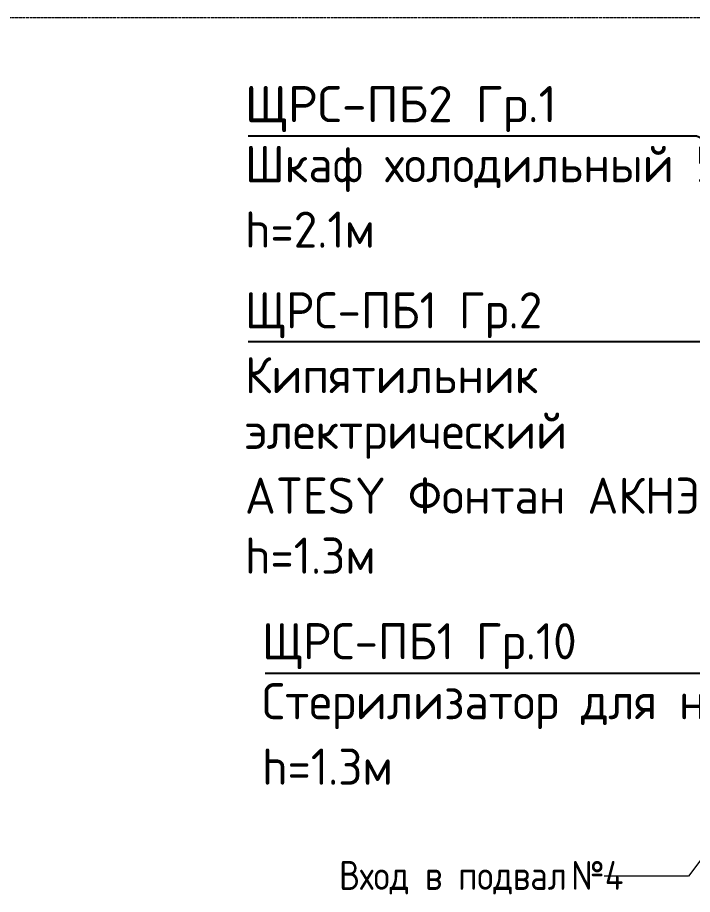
# Model space of a CAD drawing. Header units: millimetres. Extents: x -32 to 417638015, y -35 to 175284279.
# Drawn here: x 416303075 to 416307746, y 175262176 to 175268245 of the extents above; entities that cross this region are included whole.
import ezdxf

# ---------------------------------------------------------------- set-up
doc = ezdxf.new("R2010")
doc.units = ezdxf.units.MM
doc.linetypes.add('ADSK_Линия сетки', pattern=[25, 20, -2.5, 0, -2.5])
doc.layers.add('PDF __ЭМ_Надписи', color=7, linetype='Continuous')
doc.layers.add('PDF _Текст', color=7, linetype='Continuous')
for name, color, linetype, lineweight in [('Аннотация', 7, 'Continuous', 18), ('Оси', 253, 'Continuous', 9), ('ШТРИХОВКА', 252, 'Continuous', 15)]:
    doc.layers.add(name, color=color, linetype=linetype, lineweight=lineweight)
doc.styles.add('GOST Common_6', font='GOST_Common.ttf', dxfattribs={"width": 0.9, "height": 125})
doc.styles.add('PDF GOST Common', font='GOST_Common.ttf')
doc.styles.add('PDF ISOCPEUR', font='isocpeur.ttf')

# ---------------------------------------------------------------- blocks, each defined once
blk = doc.blocks.new('1 этаж')
at = {"layer": 'Аннотация', "color": 8, "lineweight": 9}
for p, q in [((44872.87, 32598.336), (43521.157, 30792.605)), ((43120.77, 30792.605), (42935.893, 30792.605)), ((43521.157, 30792.605), (43120.77, 30792.605))]:
    blk.add_line(p, q, dxfattribs=at)
at = {"layer": 'Оси', "color": 8, "linetype": 'ADSK_Линия сетки'}
blk.add_line((-9557.528, 36733.902), (56672.201, 36733.902), dxfattribs=at)
at = {"layer": 'Аннотация', "color": 8, "style": 'GOST Common_6', "width": 0.9}
for s, p in [('Вход в подвал ', (41102.19, 30696.728)), ('№4', (42709.099, 30696.728))]:
    blk.add_text(s, height=200, dxfattribs=at).set_placement(p)

msp = doc.modelspace()

# ---------------------------------------------------------------- linework, layer by layer
at = {"layer": 'PDF __ЭМ_Надписи', "lineweight": 25}
for points in [[(416313008.7, 175265119.7), (416307772.9, 175267422.7), (416304669.9, 175267422.7)], [(416316104.2, 175263426.4), (416308111.7, 175266000.2), (416304670, 175266000.2)], [(416315321, 175263303.6), (416308192.1, 175263705.7), (416304788.5, 175263705.7)]]:
    msp.add_lwpolyline(points, dxfattribs=at)

# ---------------------------------------------------------------- block references
at = {"layer": 'ШТРИХОВКА'}
msp.add_blockref('1 этаж', (416264198.1, 175231510.7), dxfattribs=at)

# ---------------------------------------------------------------- texts
at = {"layer": 'PDF _Текст', "attachment_point": 4}
for s, insert, char_height, style in [('ЩРС-ПБ2 Гр.1', (416304648.4, 175267611.1), 250.02, 'PDF ISOCPEUR'), ('Шкаф холодильный 500', (416304648.4, 175267196), 250.021, 'PDF GOST Common'), ('h=2.1м', (416304648.4, 175266776.9), 250.02, 'PDF GOST Common'), ('ЩРС-ПБ1 Гр.2', (416304648.4, 175266184.2), 250.021, 'PDF GOST Common'), ('Кипятильник', (416304648.4, 175265769.3), 250.021, 'PDF GOST Common'), ('электрический', (416304648.4, 175265350.2), 250.021, 'PDF GOST Common'), ('ATESY Фонтан АКНЭ-100', (416304648.4, 175264935.3), 250.021, 'PDF GOST Common'), ('h=1.3м', (416304648.4, 175264520.5), 250.02, 'PDF GOST Common'), ('ЩРС-ПБ1 Гр.10', (416304766.9, 175263893.9), 250.021, 'PDF GOST Common'), ('Стерилизатор для ножей', (416304766.9, 175263479), 250.021, 'PDF GOST Common'), ('h=1.3м', (416304766.9, 175263059.9), 250.02, 'PDF GOST Common')]:
    msp.add_mtext(s, dxfattribs=dict(at, insert=insert, char_height=char_height, style=style))

doc.saveas('drawing.dxf')
